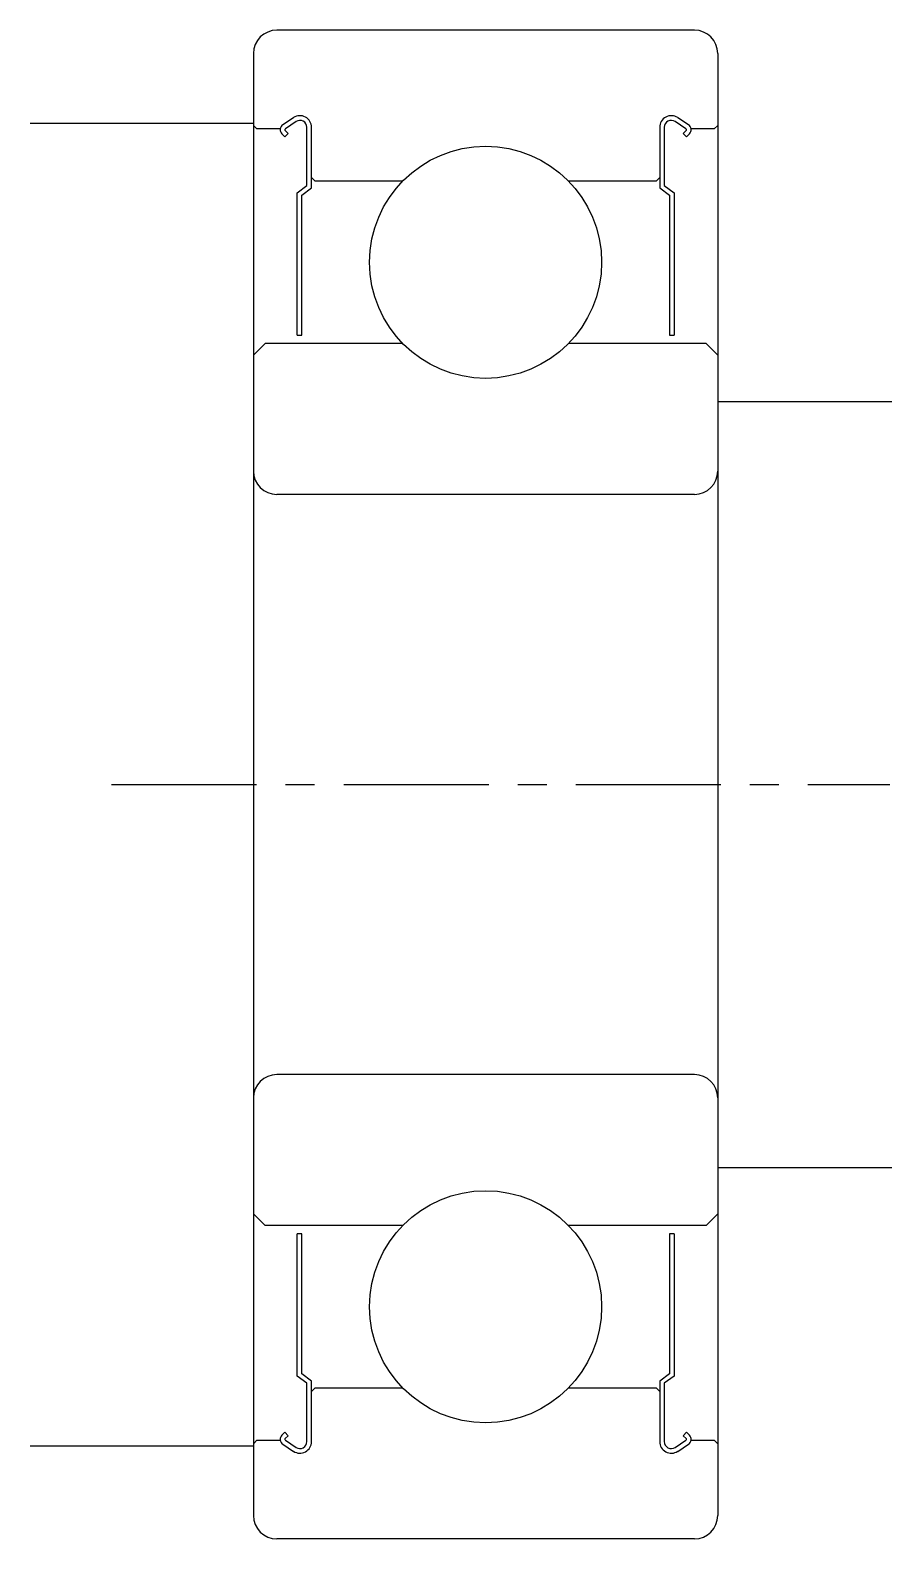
# Model space of a CAD drawing. Extents: x 67.9 to 107.1, y 75.6 to 103.1.
# Drawn here: x 99.65 to 107.08, y 90.14 to 103.14 of the extents above; entities outside this region: 2.
import ezdxf

# ---------------------------------------------------------------- set-up
doc = ezdxf.new("R2010")
doc.units = 0
doc.linetypes.add('CENTER', pattern=[2, 1.25, -0.25, 0.25, -0.25])
doc.linetypes.add('PHANTOM', pattern=[63.5, 31.75, -6.35, 6.35, -6.35, 6.35, -6.35])
doc.layers.get('0').update_dxf_attribs({"linetype": 'CONTINUOUS'})
doc.layers.add('CENTER', color=1, linetype='CENTER')

msp = doc.modelspace()

# ---------------------------------------------------------------- linework, layer by layer
for p, q in [((105.379, 103.137), (101.779, 103.137)), ((101.579, 102.937), (101.579, 90.337)), ((105.579, 102.937), (105.579, 90.337)), ((101.579, 102.317), (101.609, 102.287)), ((101.924, 102.383), (101.831, 102.322)), ((101.946, 102.35), (101.854, 102.288)), ((105.305, 102.288), (105.213, 102.35)), ((105.327, 102.322), (105.235, 102.383)), ((105.579, 102.317), (105.549, 102.287)), ((101.81, 102.287), (101.609, 102.287)), ((101.85, 102.219), (101.824, 102.244)), ((101.85, 102.219), (101.878, 102.248)), ((101.878, 102.248), (101.852, 102.273)), ((102.039, 101.798), (102.039, 102.3)), ((102.079, 101.778), (102.079, 102.3)), ((105.079, 102.3), (105.079, 101.778)), ((105.119, 102.3), (105.119, 101.798)), ((105.307, 102.273), (105.281, 102.248)), ((105.281, 102.248), (105.309, 102.219)), ((105.335, 102.244), (105.309, 102.219)), ((105.549, 102.287), (105.349, 102.287)), ((101.956, 101.735), (102.039, 101.798)), ((102.109, 101.837), (102.079, 101.867)), ((102.865, 101.837), (102.109, 101.837)), ((105.049, 101.837), (104.294, 101.837)), ((105.079, 101.867), (105.049, 101.837)), ((105.119, 101.798), (105.203, 101.735)), ((101.956, 100.51), (101.956, 101.735)), ((101.996, 101.715), (102.079, 101.778)), ((101.996, 100.51), (101.996, 101.715)), ((105.079, 101.778), (105.163, 101.715)), ((105.163, 101.715), (105.163, 100.51)), ((105.203, 101.735), (105.203, 100.51)), ((101.956, 100.51), (101.996, 100.51)), ((105.163, 100.51), (105.203, 100.51)), ((101.679, 100.437), (101.579, 100.337)), ((102.865, 100.437), (101.679, 100.437)), ((105.479, 100.437), (104.294, 100.437)), ((105.579, 100.337), (105.479, 100.437)), ((105.379, 99.137), (101.779, 99.137)), ((105.379, 94.137), (101.779, 94.137)), ((101.679, 92.837), (101.579, 92.937)), ((102.865, 92.837), (101.679, 92.837)), ((105.479, 92.837), (104.294, 92.837)), ((105.579, 92.937), (105.479, 92.837)), ((101.956, 91.539), (101.956, 92.765)), ((101.996, 92.765), (101.956, 92.765)), ((101.996, 91.559), (101.996, 92.765)), ((105.163, 92.765), (105.163, 91.559)), ((105.203, 92.765), (105.163, 92.765)), ((105.203, 92.765), (105.203, 91.539)), ((102.039, 91.477), (101.956, 91.539)), ((102.079, 91.497), (101.996, 91.559)), ((105.163, 91.559), (105.079, 91.497)), ((105.203, 91.539), (105.119, 91.477)), ((102.039, 90.975), (102.039, 91.477)), ((102.079, 90.975), (102.079, 91.497)), ((102.079, 91.407), (102.109, 91.437)), ((102.109, 91.437), (102.865, 91.437)), ((104.294, 91.437), (105.049, 91.437)), ((105.049, 91.437), (105.079, 91.407)), ((105.079, 91.497), (105.079, 90.975)), ((105.119, 91.477), (105.119, 90.975)), ((101.824, 91.03), (101.85, 91.055)), ((101.878, 91.026), (101.85, 91.055)), ((101.852, 91.002), (101.878, 91.026)), ((105.309, 91.055), (105.281, 91.026)), ((105.281, 91.026), (105.307, 91.002)), ((105.309, 91.055), (105.335, 91.03)), ((100.136, 90.937), (100.136, 90.937)), ((100.617, 90.937), (100.617, 90.937)), ((101.579, 90.957), (101.609, 90.987)), ((101.609, 90.987), (101.81, 90.987)), ((101.831, 90.953), (101.924, 90.891)), ((101.854, 90.986), (101.946, 90.925)), ((105.213, 90.925), (105.305, 90.986)), ((105.235, 90.891), (105.327, 90.953)), ((105.349, 90.987), (105.549, 90.987)), ((105.579, 90.957), (105.549, 90.987)), ((105.379, 90.137), (101.779, 90.137))]:
    msp.add_line(p, q)
at = {"color": 3, "linetype": 'PHANTOM'}
for p, q in [((99.654, 102.337), (101.579, 102.337)), ((105.579, 99.937), (107.079, 99.937)), ((105.579, 93.337), (107.079, 93.337)), ((99.654, 90.937), (101.579, 90.937))]:
    msp.add_line(p, q, dxfattribs=at)
for centre in [(103.579, 101.137), (103.579, 92.137)]:
    msp.add_circle(centre, 1)
for centre, radius, start, end in [((101.779, 102.937), 0.2, 90, 180), ((105.379, 102.937), 0.2, 0, 90), ((101.859, 102.28), 0.05, 123.5192, 226.0607), ((101.979, 102.3), 0.1, 0, 123.5193), ((101.979, 102.3), 0.06, 0, 123.519), ((105.179, 102.3), 0.1, 56.4807, 179.9999), ((105.179, 102.3), 0.06, 56.481, 179.9999), ((105.3, 102.28), 0.05, 313.9392, 56.4807), ((101.859, 102.28), 0.01, 123.5173, 226.0606), ((105.3, 102.28), 0.01, 313.9392, 56.4827), ((101.779, 99.337), 0.2, 180, 270), ((105.379, 99.337), 0.2, 270, 0), ((101.779, 93.937), 0.2, 90, 180), ((105.379, 93.937), 0.2, 0, 90), ((101.859, 90.994), 0.05, 133.939, 236.4802), ((101.859, 90.994), 0.01, 133.9374, 236.4796), ((105.3, 90.994), 0.01, 303.5203, 46.0625), ((105.3, 90.994), 0.05, 303.5195, 46.061), ((101.979, 90.975), 0.1, 236.4805, 0), ((101.979, 90.975), 0.06, 236.4806, 0), ((105.179, 90.975), 0.1, 179.9999, 303.5193), ((105.179, 90.975), 0.06, 179.9999, 303.5193), ((101.779, 90.337), 0.2, 180, 270), ((105.379, 90.337), 0.2, 270, 0)]:
    msp.add_arc(centre, radius, start, end)
at = {"layer": 'CENTER', "color": 1, "linetype": 'CENTER'}
msp.add_line((100.356, 96.637), (107.062, 96.637), dxfattribs=at)

# ---------------------------------------------------------------- texts
for p in [(67.776, 79.329), (67.776, 75.579)]:
    msp.add_text('B695ZZ', height=1).set_placement(p)

doc.saveas('drawing.dxf')
